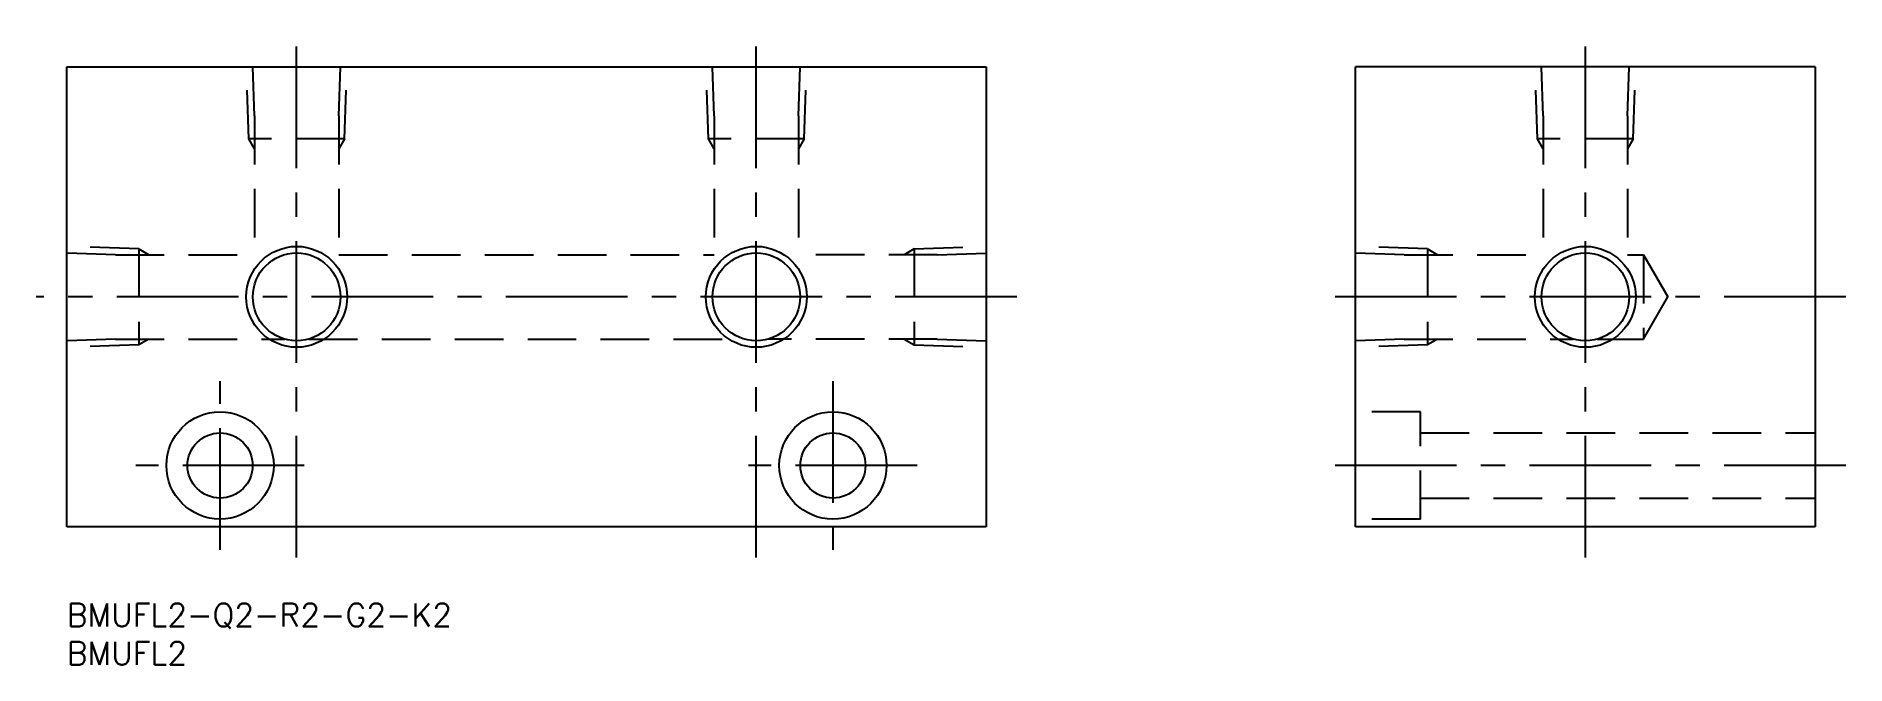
# Model space of a CAD drawing. Extents: x -4 to 232, y -8 to 74.
import ezdxf

# ---------------------------------------------------------------- set-up
doc = ezdxf.new("R2010")
doc.units = 0
doc.header["$LTSCALE"] = 0.5
doc.linetypes.add('CENTER', pattern=[50.8, 31.75, -6.35, 6.35, -6.35])
doc.linetypes.add('DASHED', pattern=[19.05, 12.7, -6.35])
for name, color, linetype in [('MSM_CENTER', 1, 'CENTER'), ('MSM_CONTINUOUS', 7, 'CONTINUOUS'), ('MSM_DASHED', 4, 'DASHED'), ('MSM_NARROW', 5, 'CONTINUOUS'), ('MSM_PART_NUMBER', 7, 'CONTINUOUS')]:
    doc.layers.add(name, color=color, linetype=linetype)
doc.styles.get("Standard").update_dxf_attribs({"font": 'txt.shx', "height": 3, "bigfont": 'bigfont.shx'})

# ---------------------------------------------------------------- blocks, each defined once
blk = doc.blocks.new('*U5')
at = {"layer": 'MSM_PART_NUMBER'}
blk.add_text('BMUFL2-Q2-R2-G2-K2', height=3, dxfattribs=at).set_placement((0, -3))
blk = doc.blocks.new('*U6')
at = {"layer": 'MSM_PART_NUMBER'}
blk.add_text('BMUFL2', height=3, dxfattribs=at).set_placement((0, -8))

msp = doc.modelspace()

# ---------------------------------------------------------------- linework, layer by layer
at = {"layer": 'MSM_CENTER'}
for p, q in [((30, 6), (30, 74)), ((90, 6), (90, 74)), ((198.22, 6), (198.22, 74)), ((124, 40), (-4, 40)), ((232.22, 40), (164.22, 40)), ((20, 7), (20, 29)), ((100, 29), (100, 7)), ((31, 18), (9, 18)), ((111, 18), (89, 18)), ((232.22, 18), (164.22, 18))]:
    msp.add_line(p, q, dxfattribs=at)
at = {"layer": 'MSM_CONTINUOUS'}
for p, q in [((0, 70), (120, 70)), ((0, 10), (0, 70)), ((120, 70), (120, 10)), ((168.22, 10), (168.22, 70)), ((228.22, 70), (168.22, 70)), ((228.22, 70), (228.22, 10)), ((120, 10), (0, 10)), ((228.22, 10), (168.22, 10))]:
    msp.add_line(p, q, dxfattribs=at)
for centre, radius in [((30, 40), 5.72), ((90, 40), 5.72), ((198.22, 40), 5.72), ((20, 18), 7), ((100, 18), 7), ((20, 18), 4.25), ((100, 18), 4.25)]:
    msp.add_circle(centre, radius, dxfattribs=at)
at = {"layer": 'MSM_DASHED'}
for p, q in [((23.75, 60.6), (23.42, 70)), ((24.5, 63.63), (24.28, 70)), ((35.5, 63.63), (35.72, 70)), ((36.25, 60.6), (36.58, 70)), ((83.75, 60.6), (83.42, 70)), ((84.5, 63.63), (84.28, 70)), ((95.5, 63.63), (95.72, 70)), ((96.25, 60.6), (96.58, 70)), ((191.97, 60.6), (191.64, 70)), ((192.72, 63.63), (192.5, 70)), ((203.72, 63.63), (203.94, 70)), ((204.47, 60.6), (204.8, 70)), ((24.5, 63.63), (24.5, 45.5)), ((35.5, 63.63), (35.5, 45.5)), ((84.5, 63.63), (84.5, 45.5)), ((95.5, 63.63), (95.5, 45.5)), ((192.72, 63.63), (192.72, 45.5)), ((203.72, 63.63), (203.72, 45.5)), ((36.25, 60.6), (23.75, 60.6)), ((24.5, 59.3), (23.75, 60.6)), ((36.25, 60.6), (35.5, 59.3)), ((96.25, 60.6), (83.75, 60.6)), ((84.5, 59.3), (83.75, 60.6)), ((96.25, 60.6), (95.5, 59.3)), ((204.47, 60.6), (191.97, 60.6)), ((192.72, 59.3), (191.97, 60.6)), ((204.47, 60.6), (203.72, 59.3)), ((9.4, 46.25), (0, 46.58)), ((6.37, 45.5), (0, 45.72)), ((6.37, 45.5), (24.5, 45.5)), ((9.4, 46.25), (9.4, 33.75)), ((9.4, 46.25), (10.7, 45.5)), ((35.5, 45.5), (84.5, 45.5)), ((113.63, 45.5), (95.5, 45.5)), ((110.6, 46.25), (109.3, 45.5)), ((110.6, 46.25), (120, 46.58)), ((110.6, 46.25), (110.6, 33.75)), ((113.63, 45.5), (120, 45.72)), ((177.62, 46.25), (168.22, 46.58)), ((174.59, 45.5), (168.22, 45.72)), ((174.59, 45.5), (192.72, 45.5)), ((177.62, 46.25), (177.62, 33.75)), ((177.62, 46.25), (178.92, 45.5)), ((203.72, 45.5), (205.8, 45.5)), ((205.8, 45.5), (208.97, 40)), ((205.8, 45.5), (205.8, 34.5)), ((205.8, 34.5), (208.97, 40)), ((6.37, 34.5), (0, 34.28)), ((9.4, 33.75), (0, 33.42)), ((6.37, 34.5), (28.42, 34.5)), ((10.7, 34.5), (9.4, 33.75)), ((31.58, 34.5), (88.42, 34.5)), ((113.63, 34.5), (91.58, 34.5)), ((109.3, 34.5), (110.6, 33.75)), ((110.6, 33.75), (120, 33.42)), ((113.63, 34.5), (120, 34.28)), ((174.59, 34.5), (168.22, 34.28)), ((177.62, 33.75), (168.22, 33.42)), ((174.59, 34.5), (196.64, 34.5)), ((178.92, 34.5), (177.62, 33.75)), ((199.8, 34.5), (205.8, 34.5)), ((176.72, 25), (168.22, 25)), ((176.72, 11), (176.72, 25)), ((176.72, 22.25), (228.22, 22.25)), ((176.72, 13.75), (228.22, 13.75)), ((176.72, 11), (168.22, 11))]:
    msp.add_line(p, q, dxfattribs=at)
at = {"layer": 'MSM_NARROW'}
for centre in [(30, 40), (90, 40), (198.22, 40)]:
    msp.add_circle(centre, 6.58, dxfattribs=at)

# ---------------------------------------------------------------- block references
at = {"layer": 'MSM_PART_NUMBER'}
for name in ['*U5', '*U6']:
    msp.add_blockref(name, (0, 0), dxfattribs=at)

doc.saveas('drawing.dxf')
